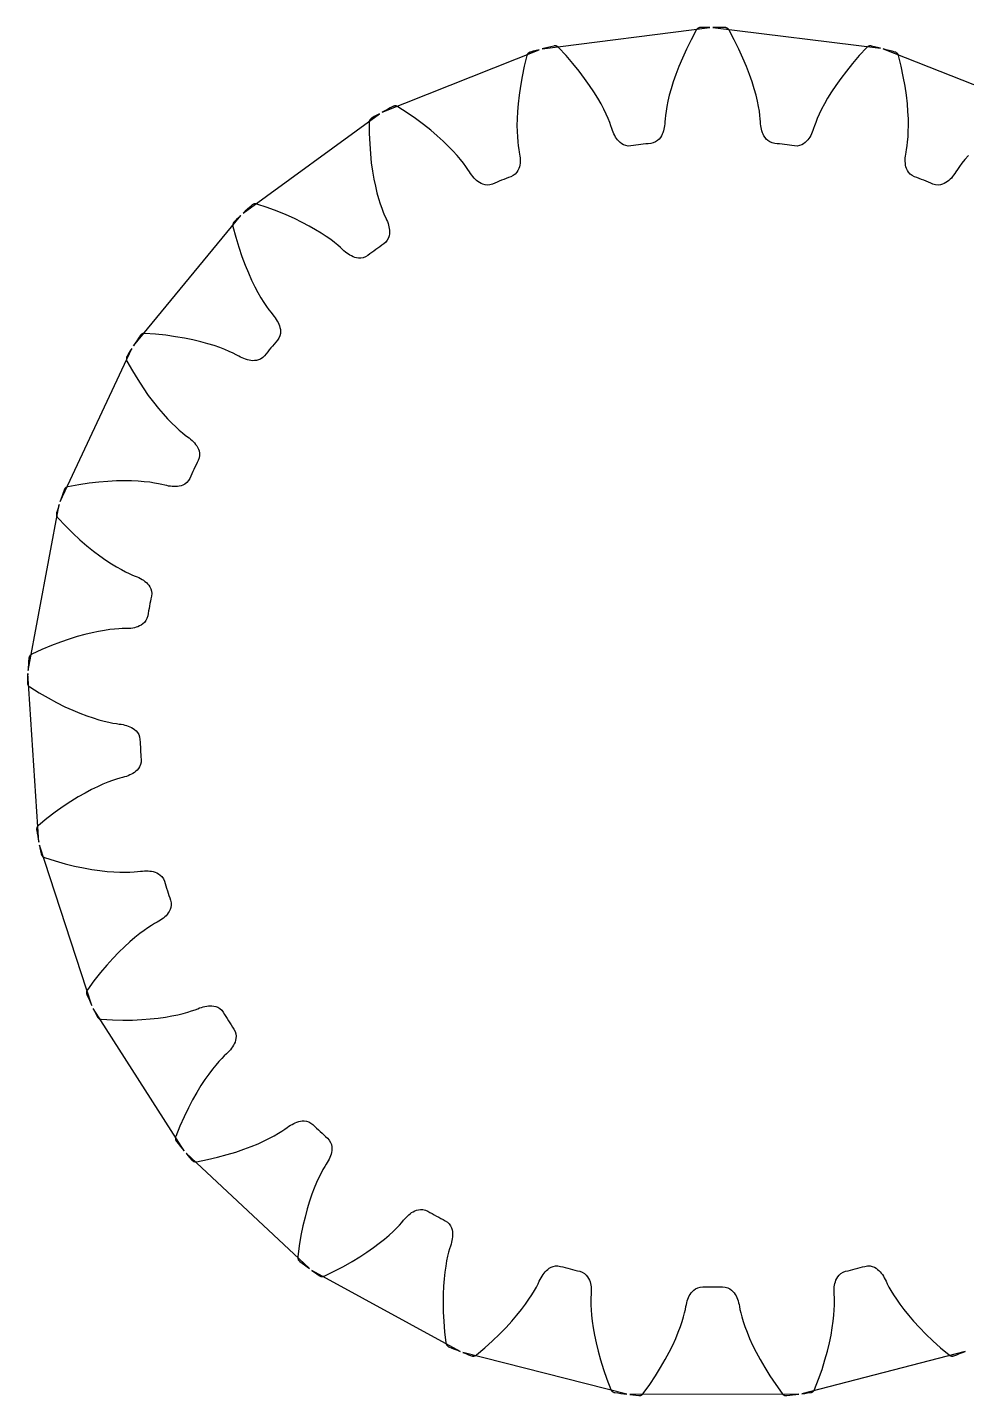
# Model space of a CAD drawing. Header units: metres. Extents: x -13.7 to 49.6, y -19 to 19.
# Drawn here: x -13.69 to 5.07, y -13.62 to 13.7 of the extents above; entities that cross this region are included whole.
import ezdxf

# ---------------------------------------------------------------- set-up
doc = ezdxf.new("R2010")
doc.units = ezdxf.units.M

msp = doc.modelspace()

# ---------------------------------------------------------------- linework, layer by layer
at = {"color": 5}
for points in [[(-0.06, 13.7), (-0.121, 13.699), (-0.181, 13.699), (-0.241, 13.698), (-0.249, 13.697), (-0.256, 13.697), (-0.263, 13.695), (-0.27, 13.693), (-0.277, 13.69), (-0.284, 13.687), (-0.291, 13.684), (-0.297, 13.68), (-0.303, 13.675), (-0.308, 13.67), (-0.314, 13.665), (-0.318, 13.659), (-0.323, 13.653), (-0.327, 13.647), (-0.431, 13.453), (-0.524, 13.266), (-0.605, 13.088), (-0.676, 12.919), (-0.737, 12.76), (-0.788, 12.611), (-0.831, 12.471), (-0.866, 12.343), (-0.894, 12.226), (-0.916, 12.12), (-0.932, 12.025), (-0.943, 11.943), (-0.95, 11.873), (-0.955, 11.815), (-0.957, 11.775), (-0.962, 11.737), (-0.967, 11.7), (-0.975, 11.665), (-0.984, 11.631), (-0.995, 11.597), (-1.008, 11.565), (-1.024, 11.533), (-1.045, 11.501), (-1.07, 11.47), (-1.101, 11.441), (-1.14, 11.414), (-1.186, 11.394), (-1.238, 11.383), (-1.287, 11.377), (-1.336, 11.372), (-1.386, 11.366), (-1.435, 11.36), (-1.435, 11.36), (-1.484, 11.353), (-1.534, 11.347), (-1.583, 11.34), (-1.632, 11.333), (-1.685, 11.331), (-1.735, 11.339), (-1.779, 11.355), (-1.816, 11.376), (-1.848, 11.4), (-1.876, 11.425), (-1.9, 11.452), (-1.921, 11.48), (-1.94, 11.51), (-1.957, 11.541), (-1.973, 11.573), (-1.987, 11.608), (-2.001, 11.643), (-2.014, 11.681), (-2.032, 11.736), (-2.057, 11.802), (-2.088, 11.879), (-2.127, 11.967), (-2.174, 12.064), (-2.23, 12.171), (-2.296, 12.286), (-2.372, 12.41), (-2.46, 12.542), (-2.558, 12.682), (-2.669, 12.828), (-2.792, 12.98), (-2.928, 13.137), (-3.078, 13.299), (-3.083, 13.304), (-3.089, 13.309), (-3.095, 13.314), (-3.101, 13.317), (-3.108, 13.321), (-3.114, 13.324), (-3.122, 13.326), (-3.129, 13.328), (-3.136, 13.329), (-3.143, 13.33), (-3.151, 13.33), (-3.158, 13.33), (-3.166, 13.329), (-3.173, 13.327), (-3.232, 13.313), (-3.29, 13.299), (-3.349, 13.284), (-3.407, 13.27)], [(3.349, 13.284), (3.29, 13.299), (3.232, 13.313), (3.173, 13.327), (3.166, 13.329), (3.158, 13.33), (3.151, 13.33), (3.143, 13.33), (3.136, 13.329), (3.129, 13.328), (3.122, 13.326), (3.114, 13.324), (3.108, 13.321), (3.101, 13.317), (3.095, 13.314), (3.089, 13.309), (3.083, 13.304), (3.078, 13.299), (2.928, 13.137), (2.792, 12.98), (2.669, 12.828), (2.558, 12.682), (2.46, 12.542), (2.372, 12.41), (2.296, 12.286), (2.23, 12.171), (2.174, 12.064), (2.127, 11.967), (2.088, 11.879), (2.057, 11.802), (2.032, 11.736), (2.014, 11.681), (2.001, 11.643), (1.987, 11.608), (1.973, 11.573), (1.957, 11.541), (1.94, 11.51), (1.921, 11.48), (1.9, 11.452), (1.876, 11.425), (1.848, 11.4), (1.816, 11.376), (1.779, 11.355), (1.735, 11.339), (1.685, 11.331), (1.632, 11.333), (1.583, 11.34), (1.534, 11.347), (1.484, 11.353), (1.435, 11.36), (1.435, 11.36), (1.386, 11.366), (1.336, 11.372), (1.287, 11.377), (1.238, 11.383), (1.186, 11.394), (1.14, 11.414), (1.101, 11.441), (1.07, 11.47), (1.045, 11.501), (1.024, 11.533), (1.008, 11.565), (0.995, 11.597), (0.984, 11.631), (0.975, 11.665), (0.967, 11.7), (0.962, 11.737), (0.957, 11.775), (0.955, 11.815), (0.95, 11.873), (0.943, 11.943), (0.932, 12.025), (0.916, 12.12), (0.894, 12.226), (0.866, 12.343), (0.831, 12.471), (0.788, 12.611), (0.737, 12.76), (0.676, 12.919), (0.605, 13.088), (0.524, 13.266), (0.431, 13.453), (0.327, 13.647), (0.323, 13.653), (0.318, 13.659), (0.314, 13.665), (0.308, 13.67), (0.303, 13.675), (0.297, 13.68), (0.291, 13.684), (0.284, 13.687), (0.277, 13.69), (0.27, 13.693), (0.263, 13.695), (0.256, 13.697), (0.249, 13.697), (0.241, 13.698), (0.181, 13.699), (0.121, 13.699), (0.06, 13.7), (0, 13.7)], [(-3.465, 13.254), (-3.524, 13.239), (-3.582, 13.223), (-3.64, 13.208), (-3.647, 13.205), (-3.654, 13.203), (-3.661, 13.199), (-3.667, 13.196), (-3.673, 13.191), (-3.679, 13.187), (-3.685, 13.182), (-3.69, 13.176), (-3.694, 13.17), (-3.698, 13.164), (-3.702, 13.158), (-3.705, 13.151), (-3.708, 13.144), (-3.71, 13.137), (-3.763, 12.923), (-3.807, 12.719), (-3.841, 12.527), (-3.868, 12.345), (-3.887, 12.176), (-3.9, 12.018), (-3.907, 11.873), (-3.909, 11.74), (-3.906, 11.619), (-3.901, 11.511), (-3.893, 11.416), (-3.884, 11.333), (-3.873, 11.263), (-3.863, 11.206), (-3.856, 11.167), (-3.85, 11.129), (-3.847, 11.092), (-3.845, 11.056), (-3.845, 11.021), (-3.848, 10.986), (-3.852, 10.951), (-3.86, 10.916), (-3.872, 10.88), (-3.889, 10.844), (-3.912, 10.807), (-3.943, 10.772), (-3.982, 10.741), (-4.03, 10.718), (-4.076, 10.7), (-4.122, 10.682), (-4.169, 10.664), (-4.215, 10.646), (-4.215, 10.646), (-4.261, 10.628), (-4.307, 10.609), (-4.353, 10.59), (-4.399, 10.571), (-4.45, 10.556), (-4.5, 10.552), (-4.547, 10.556), (-4.588, 10.567), (-4.625, 10.582), (-4.658, 10.6), (-4.688, 10.62), (-4.715, 10.642), (-4.741, 10.666), (-4.766, 10.692), (-4.789, 10.719), (-4.812, 10.749), (-4.834, 10.78), (-4.855, 10.813), (-4.887, 10.862), (-4.927, 10.92), (-4.977, 10.987), (-5.036, 11.062), (-5.106, 11.144), (-5.187, 11.234), (-5.28, 11.329), (-5.384, 11.43), (-5.501, 11.537), (-5.631, 11.647), (-5.775, 11.761), (-5.932, 11.878), (-6.103, 11.996), (-6.288, 12.116), (-6.295, 12.12), (-6.301, 12.123), (-6.308, 12.126), (-6.315, 12.128), (-6.323, 12.13), (-6.33, 12.131), (-6.337, 12.131), (-6.345, 12.131), (-6.352, 12.131), (-6.36, 12.129), (-6.367, 12.128), (-6.374, 12.126), (-6.381, 12.123), (-6.388, 12.12), (-6.441, 12.091), (-6.494, 12.063), (-6.547, 12.034), (-6.6, 12.005)], [(-6.653, 11.976), (-6.705, 11.947), (-6.758, 11.917), (-6.81, 11.887), (-6.817, 11.883), (-6.823, 11.879), (-6.828, 11.874), (-6.834, 11.869), (-6.838, 11.863), (-6.843, 11.857), (-6.847, 11.851), (-6.85, 11.845), (-6.853, 11.838), (-6.856, 11.831), (-6.858, 11.824), (-6.859, 11.816), (-6.86, 11.809), (-6.861, 11.801), (-6.859, 11.581), (-6.85, 11.373), (-6.836, 11.178), (-6.817, 10.996), (-6.793, 10.827), (-6.766, 10.671), (-6.737, 10.528), (-6.705, 10.399), (-6.673, 10.283), (-6.641, 10.179), (-6.61, 10.089), (-6.58, 10.011), (-6.553, 9.946), (-6.528, 9.894), (-6.512, 9.857), (-6.497, 9.822), (-6.484, 9.787), (-6.474, 9.753), (-6.465, 9.718), (-6.459, 9.684), (-6.455, 9.649), (-6.454, 9.613), (-6.456, 9.575), (-6.463, 9.536), (-6.476, 9.495), (-6.498, 9.453), (-6.528, 9.413), (-6.568, 9.379), (-6.609, 9.35), (-6.649, 9.321), (-6.69, 9.292), (-6.73, 9.263), (-6.73, 9.263), (-6.77, 9.234), (-6.81, 9.204), (-6.85, 9.175), (-6.89, 9.145), (-6.935, 9.118), (-6.983, 9.101), (-7.029, 9.094), (-7.072, 9.094), (-7.112, 9.099), (-7.148, 9.108), (-7.182, 9.12), (-7.214, 9.135), (-7.245, 9.152), (-7.275, 9.171), (-7.304, 9.192), (-7.334, 9.214), (-7.363, 9.239), (-7.392, 9.266), (-7.435, 9.305), (-7.488, 9.352), (-7.553, 9.404), (-7.629, 9.462), (-7.717, 9.524), (-7.818, 9.591), (-7.931, 9.66), (-8.058, 9.732), (-8.198, 9.806), (-8.351, 9.881), (-8.518, 9.955), (-8.699, 10.029), (-8.895, 10.102), (-9.104, 10.172), (-9.111, 10.174), (-9.118, 10.175), (-9.126, 10.176), (-9.133, 10.176), (-9.141, 10.176), (-9.148, 10.175), (-9.155, 10.174), (-9.162, 10.172), (-9.17, 10.17), (-9.176, 10.167), (-9.183, 10.163), (-9.189, 10.159), (-9.195, 10.155), (-9.201, 10.15), (-9.246, 10.11), (-9.29, 10.069), (-9.334, 10.028), (-9.378, 9.987)], [(-9.422, 9.946), (-9.466, 9.904), (-9.509, 9.862), (-9.553, 9.82), (-9.558, 9.815), (-9.562, 9.809), (-9.567, 9.803), (-9.571, 9.797), (-9.574, 9.79), (-9.577, 9.783), (-9.579, 9.776), (-9.581, 9.769), (-9.582, 9.761), (-9.583, 9.754), (-9.583, 9.747), (-9.582, 9.739), (-9.581, 9.732), (-9.58, 9.725), (-9.523, 9.511), (-9.463, 9.312), (-9.401, 9.127), (-9.337, 8.955), (-9.272, 8.797), (-9.207, 8.653), (-9.143, 8.522), (-9.081, 8.405), (-9.021, 8.3), (-8.964, 8.208), (-8.911, 8.128), (-8.863, 8.06), (-8.82, 8.004), (-8.784, 7.959), (-8.759, 7.928), (-8.736, 7.898), (-8.715, 7.867), (-8.696, 7.836), (-8.679, 7.805), (-8.664, 7.773), (-8.652, 7.74), (-8.641, 7.706), (-8.634, 7.669), (-8.632, 7.629), (-8.634, 7.586), (-8.645, 7.54), (-8.664, 7.494), (-8.694, 7.451), (-8.727, 7.413), (-8.759, 7.375), (-8.791, 7.337), (-8.822, 7.299), (-8.822, 7.299), (-8.854, 7.26), (-8.885, 7.222), (-8.917, 7.183), (-8.948, 7.144), (-8.985, 7.107), (-9.027, 7.078), (-9.07, 7.06), (-9.111, 7.049), (-9.151, 7.045), (-9.188, 7.044), (-9.224, 7.048), (-9.259, 7.054), (-9.293, 7.063), (-9.327, 7.073), (-9.361, 7.086), (-9.395, 7.101), (-9.429, 7.118), (-9.464, 7.137), (-9.515, 7.164), (-9.578, 7.196), (-9.654, 7.23), (-9.742, 7.267), (-9.843, 7.306), (-9.957, 7.345), (-10.084, 7.384), (-10.225, 7.423), (-10.379, 7.459), (-10.546, 7.494), (-10.726, 7.524), (-10.92, 7.551), (-11.127, 7.572), (-11.347, 7.588), (-11.355, 7.588), (-11.362, 7.588), (-11.37, 7.587), (-11.377, 7.585), (-11.384, 7.583), (-11.391, 7.581), (-11.398, 7.577), (-11.404, 7.574), (-11.411, 7.57), (-11.416, 7.565), (-11.422, 7.56), (-11.427, 7.555), (-11.432, 7.549), (-11.436, 7.543), (-11.469, 7.493), (-11.502, 7.442), (-11.535, 7.392), (-11.567, 7.341)], [(-11.599, 7.29), (-11.631, 7.239), (-11.663, 7.188), (-11.695, 7.136), (-11.698, 7.13), (-11.701, 7.123), (-11.704, 7.116), (-11.706, 7.109), (-11.708, 7.102), (-11.709, 7.094), (-11.709, 7.087), (-11.709, 7.079), (-11.709, 7.072), (-11.707, 7.065), (-11.706, 7.057), (-11.703, 7.05), (-11.701, 7.043), (-11.697, 7.037), (-11.589, 6.844), (-11.482, 6.666), (-11.375, 6.502), (-11.271, 6.352), (-11.169, 6.215), (-11.07, 6.091), (-10.975, 5.981), (-10.886, 5.882), (-10.802, 5.796), (-10.724, 5.721), (-10.653, 5.657), (-10.589, 5.603), (-10.534, 5.559), (-10.487, 5.525), (-10.455, 5.501), (-10.425, 5.477), (-10.397, 5.453), (-10.371, 5.427), (-10.347, 5.401), (-10.325, 5.374), (-10.305, 5.346), (-10.286, 5.315), (-10.27, 5.281), (-10.258, 5.243), (-10.25, 5.201), (-10.248, 5.154), (-10.256, 5.104), (-10.274, 5.054), (-10.296, 5.01), (-10.318, 4.965), (-10.339, 4.92), (-10.36, 4.875), (-10.36, 4.875), (-10.381, 4.83), (-10.402, 4.785), (-10.423, 4.74), (-10.443, 4.695), (-10.47, 4.649), (-10.503, 4.611), (-10.54, 4.582), (-10.578, 4.562), (-10.615, 4.547), (-10.652, 4.538), (-10.687, 4.532), (-10.722, 4.53), (-10.758, 4.53), (-10.793, 4.532), (-10.829, 4.536), (-10.866, 4.542), (-10.903, 4.549), (-10.942, 4.559), (-10.998, 4.573), (-11.067, 4.588), (-11.149, 4.602), (-11.243, 4.616), (-11.351, 4.628), (-11.471, 4.638), (-11.604, 4.644), (-11.75, 4.647), (-11.908, 4.644), (-12.078, 4.635), (-12.261, 4.62), (-12.455, 4.598), (-12.661, 4.567), (-12.878, 4.528), (-12.885, 4.526), (-12.892, 4.524), (-12.899, 4.521), (-12.906, 4.518), (-12.912, 4.514), (-12.918, 4.51), (-12.924, 4.505), (-12.93, 4.5), (-12.935, 4.494), (-12.939, 4.488), (-12.943, 4.482), (-12.947, 4.476), (-12.95, 4.469), (-12.953, 4.462), (-12.972, 4.405), (-12.992, 4.348), (-13.011, 4.291), (-13.029, 4.234)], [(-13.048, 4.176), (-13.066, 4.119), (-13.084, 4.061), (-13.102, 4.004), (-13.104, 3.996), (-13.105, 3.989), (-13.106, 3.982), (-13.106, 3.974), (-13.106, 3.967), (-13.105, 3.959), (-13.104, 3.952), (-13.102, 3.945), (-13.099, 3.938), (-13.096, 3.931), (-13.093, 3.924), (-13.089, 3.918), (-13.085, 3.912), (-13.08, 3.906), (-12.927, 3.747), (-12.779, 3.601), (-12.635, 3.469), (-12.496, 3.349), (-12.363, 3.242), (-12.237, 3.147), (-12.118, 3.063), (-12.007, 2.99), (-11.904, 2.927), (-11.809, 2.874), (-11.725, 2.83), (-11.65, 2.794), (-11.585, 2.765), (-11.531, 2.743), (-11.495, 2.728), (-11.46, 2.712), (-11.427, 2.696), (-11.395, 2.678), (-11.366, 2.659), (-11.337, 2.638), (-11.31, 2.615), (-11.285, 2.59), (-11.261, 2.561), (-11.239, 2.527), (-11.221, 2.488), (-11.208, 2.443), (-11.203, 2.393), (-11.208, 2.34), (-11.218, 2.292), (-11.228, 2.243), (-11.238, 2.194), (-11.247, 2.146), (-11.247, 2.146), (-11.256, 2.097), (-11.265, 2.048), (-11.274, 1.999), (-11.283, 1.95), (-11.297, 1.899), (-11.32, 1.854), (-11.349, 1.817), (-11.38, 1.788), (-11.413, 1.765), (-11.446, 1.747), (-11.479, 1.732), (-11.512, 1.721), (-11.546, 1.712), (-11.581, 1.705), (-11.617, 1.7), (-11.654, 1.697), (-11.692, 1.695), (-11.732, 1.694), (-11.79, 1.694), (-11.86, 1.691), (-11.943, 1.685), (-12.038, 1.675), (-12.145, 1.66), (-12.264, 1.64), (-12.395, 1.613), (-12.536, 1.579), (-12.689, 1.537), (-12.852, 1.486), (-13.025, 1.426), (-13.207, 1.356), (-13.399, 1.275), (-13.599, 1.183), (-13.606, 1.179), (-13.612, 1.175), (-13.618, 1.171), (-13.624, 1.166), (-13.629, 1.161), (-13.634, 1.155), (-13.638, 1.149), (-13.642, 1.143), (-13.646, 1.136), (-13.649, 1.13), (-13.651, 1.123), (-13.653, 1.115), (-13.655, 1.108), (-13.656, 1.101), (-13.66, 1.041), (-13.665, 0.981), (-13.669, 0.92), (-13.673, 0.86)], [(-13.677, 0.8), (-13.68, 0.74), (-13.683, 0.68), (-13.686, 0.619), (-13.686, 0.612), (-13.686, 0.605), (-13.685, 0.597), (-13.683, 0.59), (-13.681, 0.583), (-13.678, 0.576), (-13.675, 0.569), (-13.671, 0.563), (-13.667, 0.556), (-13.663, 0.551), (-13.658, 0.545), (-13.652, 0.54), (-13.646, 0.535), (-13.64, 0.531), (-13.453, 0.414), (-13.273, 0.31), (-13.101, 0.218), (-12.936, 0.136), (-12.781, 0.066), (-12.635, 0.005), (-12.499, -0.047), (-12.373, -0.09), (-12.258, -0.125), (-12.153, -0.153), (-12.06, -0.175), (-11.979, -0.191), (-11.909, -0.203), (-11.851, -0.211), (-11.812, -0.216), (-11.774, -0.223), (-11.738, -0.231), (-11.703, -0.24), (-11.67, -0.251), (-11.637, -0.265), (-11.605, -0.28), (-11.574, -0.298), (-11.544, -0.32), (-11.515, -0.347), (-11.487, -0.381), (-11.463, -0.421), (-11.446, -0.468), (-11.438, -0.52), (-11.436, -0.57), (-11.433, -0.62), (-11.43, -0.669), (-11.427, -0.719), (-11.427, -0.719), (-11.424, -0.769), (-11.421, -0.818), (-11.417, -0.868), (-11.413, -0.917), (-11.414, -0.97), (-11.426, -1.019), (-11.444, -1.062), (-11.467, -1.099), (-11.493, -1.129), (-11.52, -1.155), (-11.549, -1.177), (-11.578, -1.196), (-11.609, -1.213), (-11.641, -1.228), (-11.674, -1.242), (-11.709, -1.255), (-11.746, -1.266), (-11.784, -1.276), (-11.841, -1.291), (-11.908, -1.311), (-11.987, -1.338), (-12.077, -1.371), (-12.177, -1.412), (-12.287, -1.462), (-12.406, -1.52), (-12.535, -1.589), (-12.672, -1.667), (-12.817, -1.757), (-12.97, -1.858), (-13.129, -1.971), (-13.295, -2.097), (-13.466, -2.236), (-13.472, -2.241), (-13.477, -2.247), (-13.482, -2.253), (-13.486, -2.259), (-13.49, -2.265), (-13.493, -2.272), (-13.496, -2.279), (-13.498, -2.286), (-13.5, -2.293), (-13.501, -2.3), (-13.502, -2.308), (-13.502, -2.315), (-13.501, -2.323), (-13.5, -2.33), (-13.49, -2.389), (-13.479, -2.449), (-13.468, -2.508), (-13.457, -2.567)], [(-13.446, -2.626), (-13.434, -2.685), (-13.422, -2.745), (-13.41, -2.804), (-13.408, -2.811), (-13.406, -2.818), (-13.403, -2.825), (-13.4, -2.831), (-13.396, -2.838), (-13.392, -2.844), (-13.387, -2.85), (-13.382, -2.855), (-13.376, -2.86), (-13.37, -2.864), (-13.364, -2.869), (-13.358, -2.872), (-13.351, -2.875), (-13.344, -2.878), (-13.133, -2.944), (-12.933, -3.001), (-12.743, -3.047), (-12.564, -3.085), (-12.396, -3.115), (-12.239, -3.137), (-12.095, -3.153), (-11.962, -3.164), (-11.841, -3.169), (-11.733, -3.171), (-11.638, -3.169), (-11.555, -3.164), (-11.484, -3.158), (-11.427, -3.151), (-11.387, -3.147), (-11.349, -3.144), (-11.312, -3.143), (-11.276, -3.143), (-11.24, -3.146), (-11.206, -3.15), (-11.171, -3.157), (-11.136, -3.167), (-11.102, -3.181), (-11.066, -3.2), (-11.032, -3.225), (-10.999, -3.258), (-10.97, -3.3), (-10.949, -3.349), (-10.935, -3.396), (-10.92, -3.444), (-10.905, -3.491), (-10.89, -3.538), (-10.89, -3.538), (-10.874, -3.585), (-10.858, -3.633), (-10.843, -3.68), (-10.827, -3.727), (-10.815, -3.778), (-10.813, -3.829), (-10.821, -3.875), (-10.834, -3.916), (-10.851, -3.952), (-10.871, -3.983), (-10.893, -4.012), (-10.917, -4.038), (-10.943, -4.062), (-10.97, -4.085), (-10.999, -4.106), (-11.03, -4.127), (-11.062, -4.147), (-11.097, -4.167), (-11.147, -4.195), (-11.208, -4.232), (-11.278, -4.277), (-11.356, -4.332), (-11.443, -4.396), (-11.537, -4.472), (-11.638, -4.558), (-11.746, -4.656), (-11.859, -4.766), (-11.978, -4.889), (-12.101, -5.025), (-12.227, -5.174), (-12.356, -5.338), (-12.487, -5.515), (-12.491, -5.521), (-12.495, -5.528), (-12.498, -5.535), (-12.5, -5.541), (-12.503, -5.549), (-12.504, -5.556), (-12.505, -5.563), (-12.506, -5.571), (-12.506, -5.578), (-12.505, -5.586), (-12.504, -5.593), (-12.502, -5.6), (-12.5, -5.607), (-12.497, -5.614), (-12.472, -5.669), (-12.447, -5.724), (-12.422, -5.779), (-12.396, -5.833)], [(-12.37, -5.888), (-12.344, -5.942), (-12.318, -5.996), (-12.292, -6.05), (-12.288, -6.057), (-12.284, -6.063), (-12.28, -6.069), (-12.275, -6.075), (-12.269, -6.08), (-12.264, -6.085), (-12.258, -6.089), (-12.251, -6.093), (-12.245, -6.097), (-12.238, -6.1), (-12.231, -6.102), (-12.224, -6.104), (-12.216, -6.105), (-12.209, -6.106), (-11.989, -6.118), (-11.781, -6.123), (-11.585, -6.121), (-11.402, -6.113), (-11.232, -6.1), (-11.075, -6.083), (-10.93, -6.062), (-10.799, -6.039), (-10.681, -6.015), (-10.576, -5.989), (-10.484, -5.963), (-10.405, -5.938), (-10.338, -5.915), (-10.284, -5.894), (-10.247, -5.88), (-10.211, -5.868), (-10.175, -5.857), (-10.14, -5.849), (-10.105, -5.842), (-10.07, -5.838), (-10.035, -5.836), (-9.999, -5.837), (-9.962, -5.842), (-9.923, -5.852), (-9.883, -5.867), (-9.843, -5.891), (-9.805, -5.925), (-9.773, -5.966), (-9.747, -6.009), (-9.72, -6.051), (-9.694, -6.093), (-9.668, -6.135), (-9.668, -6.135), (-9.641, -6.177), (-9.614, -6.219), (-9.587, -6.261), (-9.56, -6.302), (-9.535, -6.349), (-9.521, -6.397), (-9.517, -6.444), (-9.52, -6.487), (-9.528, -6.526), (-9.539, -6.562), (-9.553, -6.595), (-9.57, -6.626), (-9.589, -6.656), (-9.609, -6.685), (-9.632, -6.713), (-9.657, -6.741), (-9.683, -6.768), (-9.712, -6.796), (-9.754, -6.836), (-9.803, -6.886), (-9.86, -6.947), (-9.922, -7.02), (-9.99, -7.104), (-10.063, -7.2), (-10.139, -7.309), (-10.219, -7.431), (-10.302, -7.566), (-10.386, -7.714), (-10.471, -7.876), (-10.556, -8.052), (-10.64, -8.243), (-10.723, -8.447), (-10.726, -8.454), (-10.727, -8.461), (-10.729, -8.469), (-10.73, -8.476), (-10.73, -8.484), (-10.73, -8.491), (-10.729, -8.498), (-10.727, -8.506), (-10.725, -8.513), (-10.723, -8.52), (-10.72, -8.527), (-10.716, -8.533), (-10.712, -8.54), (-10.708, -8.546), (-10.67, -8.593), (-10.632, -8.639), (-10.594, -8.686), (-10.556, -8.733)], [(-10.518, -8.779), (-10.479, -8.825), (-10.44, -8.871), (-10.401, -8.917), (-10.396, -8.923), (-10.39, -8.928), (-10.384, -8.932), (-10.378, -8.937), (-10.372, -8.94), (-10.365, -8.944), (-10.358, -8.946), (-10.351, -8.948), (-10.344, -8.95), (-10.337, -8.951), (-10.329, -8.952), (-10.322, -8.952), (-10.314, -8.951), (-10.307, -8.95), (-10.09, -8.907), (-9.888, -8.86), (-9.699, -8.809), (-9.524, -8.756), (-9.362, -8.701), (-9.214, -8.646), (-9.079, -8.59), (-8.958, -8.535), (-8.85, -8.482), (-8.755, -8.431), (-8.672, -8.383), (-8.601, -8.339), (-8.542, -8.3), (-8.495, -8.266), (-8.463, -8.243), (-8.431, -8.222), (-8.399, -8.204), (-8.367, -8.187), (-8.335, -8.172), (-8.302, -8.159), (-8.268, -8.148), (-8.233, -8.141), (-8.196, -8.136), (-8.156, -8.135), (-8.113, -8.141), (-8.068, -8.154), (-8.023, -8.177), (-7.982, -8.209), (-7.946, -8.244), (-7.91, -8.278), (-7.874, -8.313), (-7.838, -8.347), (-7.838, -8.347), (-7.802, -8.381), (-7.765, -8.414), (-7.729, -8.448), (-7.692, -8.481), (-7.657, -8.521), (-7.631, -8.564), (-7.615, -8.608), (-7.607, -8.651), (-7.605, -8.691), (-7.608, -8.728), (-7.613, -8.764), (-7.622, -8.798), (-7.632, -8.831), (-7.645, -8.864), (-7.66, -8.897), (-7.677, -8.93), (-7.696, -8.964), (-7.717, -8.997), (-7.748, -9.047), (-7.783, -9.108), (-7.822, -9.181), (-7.865, -9.267), (-7.909, -9.365), (-7.956, -9.476), (-8.003, -9.601), (-8.05, -9.739), (-8.096, -9.89), (-8.141, -10.055), (-8.183, -10.233), (-8.222, -10.425), (-8.256, -10.63), (-8.286, -10.849), (-8.286, -10.856), (-8.286, -10.863), (-8.286, -10.871), (-8.285, -10.878), (-8.283, -10.885), (-8.281, -10.893), (-8.278, -10.9), (-8.275, -10.906), (-8.271, -10.913), (-8.267, -10.919), (-8.263, -10.925), (-8.258, -10.93), (-8.252, -10.935), (-8.246, -10.94), (-8.198, -10.976), (-8.15, -11.012), (-8.101, -11.048), (-8.053, -11.084)], [(-8.004, -11.119), (-7.955, -11.154), (-7.906, -11.189), (-7.856, -11.224), (-7.85, -11.228), (-7.844, -11.231), (-7.837, -11.234), (-7.83, -11.237), (-7.823, -11.239), (-7.815, -11.24), (-7.808, -11.241), (-7.801, -11.242), (-7.793, -11.241), (-7.786, -11.241), (-7.778, -11.239), (-7.771, -11.238), (-7.764, -11.235), (-7.757, -11.232), (-7.558, -11.137), (-7.374, -11.041), (-7.203, -10.945), (-7.047, -10.85), (-6.904, -10.756), (-6.774, -10.666), (-6.658, -10.578), (-6.554, -10.495), (-6.463, -10.416), (-6.383, -10.343), (-6.314, -10.276), (-6.257, -10.216), (-6.21, -10.164), (-6.172, -10.119), (-6.147, -10.089), (-6.121, -10.061), (-6.095, -10.034), (-6.068, -10.01), (-6.041, -9.988), (-6.012, -9.967), (-5.982, -9.949), (-5.95, -9.932), (-5.915, -9.919), (-5.877, -9.908), (-5.834, -9.903), (-5.787, -9.904), (-5.738, -9.915), (-5.689, -9.936), (-5.646, -9.961), (-5.603, -9.985), (-5.56, -10.01), (-5.516, -10.034), (-5.516, -10.034), (-5.472, -10.058), (-5.429, -10.081), (-5.385, -10.105), (-5.341, -10.128), (-5.297, -10.157), (-5.262, -10.193), (-5.235, -10.232), (-5.217, -10.271), (-5.205, -10.309), (-5.198, -10.346), (-5.195, -10.382), (-5.194, -10.417), (-5.196, -10.452), (-5.2, -10.487), (-5.207, -10.523), (-5.215, -10.559), (-5.225, -10.596), (-5.237, -10.634), (-5.254, -10.689), (-5.273, -10.757), (-5.293, -10.838), (-5.313, -10.931), (-5.332, -11.038), (-5.349, -11.157), (-5.364, -11.29), (-5.375, -11.435), (-5.382, -11.593), (-5.385, -11.763), (-5.381, -11.946), (-5.371, -12.142), (-5.353, -12.349), (-5.327, -12.568), (-5.326, -12.576), (-5.324, -12.583), (-5.322, -12.59), (-5.319, -12.597), (-5.316, -12.603), (-5.312, -12.61), (-5.308, -12.616), (-5.303, -12.622), (-5.298, -12.627), (-5.292, -12.632), (-5.286, -12.636), (-5.28, -12.64), (-5.273, -12.644), (-5.267, -12.647), (-5.211, -12.67), (-5.155, -12.693), (-5.099, -12.716), (-5.043, -12.738)], [(-4.987, -12.76), (-4.931, -12.782), (-4.875, -12.803), (-4.818, -12.825), (-4.811, -12.827), (-4.804, -12.829), (-4.797, -12.83), (-4.789, -12.831), (-4.782, -12.831), (-4.774, -12.831), (-4.767, -12.83), (-4.76, -12.828), (-4.753, -12.826), (-4.746, -12.824), (-4.739, -12.821), (-4.732, -12.817), (-4.726, -12.813), (-4.72, -12.809), (-4.551, -12.667), (-4.396, -12.528), (-4.255, -12.392), (-4.127, -12.261), (-4.012, -12.135), (-3.909, -12.015), (-3.818, -11.902), (-3.738, -11.795), (-3.669, -11.696), (-3.61, -11.606), (-3.56, -11.524), (-3.52, -11.452), (-3.487, -11.389), (-3.462, -11.336), (-3.445, -11.301), (-3.427, -11.267), (-3.408, -11.235), (-3.388, -11.205), (-3.367, -11.176), (-3.344, -11.149), (-3.32, -11.124), (-3.293, -11.1), (-3.263, -11.078), (-3.228, -11.058), (-3.188, -11.042), (-3.142, -11.032), (-3.092, -11.031), (-3.04, -11.039), (-2.992, -11.052), (-2.944, -11.065), (-2.896, -11.078), (-2.847, -11.09), (-2.847, -11.09), (-2.799, -11.103), (-2.751, -11.115), (-2.703, -11.126), (-2.655, -11.138), (-2.605, -11.156), (-2.561, -11.181), (-2.526, -11.212), (-2.499, -11.246), (-2.478, -11.279), (-2.462, -11.313), (-2.45, -11.347), (-2.44, -11.381), (-2.434, -11.416), (-2.429, -11.451), (-2.426, -11.487), (-2.425, -11.524), (-2.426, -11.562), (-2.428, -11.602), (-2.431, -11.66), (-2.433, -11.731), (-2.432, -11.814), (-2.428, -11.909), (-2.419, -12.017), (-2.406, -12.137), (-2.388, -12.269), (-2.363, -12.412), (-2.33, -12.567), (-2.29, -12.733), (-2.241, -12.909), (-2.183, -13.096), (-2.114, -13.292), (-2.034, -13.498), (-2.031, -13.505), (-2.028, -13.512), (-2.024, -13.518), (-2.019, -13.524), (-2.014, -13.529), (-2.009, -13.535), (-2.003, -13.539), (-1.997, -13.544), (-1.991, -13.548), (-1.984, -13.551), (-1.978, -13.554), (-1.971, -13.556), (-1.963, -13.558), (-1.956, -13.56), (-1.896, -13.568), (-1.837, -13.576), (-1.777, -13.584), (-1.717, -13.592)], [(1.777, -13.584), (1.837, -13.576), (1.896, -13.568), (1.956, -13.56), (1.963, -13.558), (1.971, -13.556), (1.978, -13.554), (1.984, -13.551), (1.991, -13.548), (1.997, -13.544), (2.003, -13.539), (2.009, -13.535), (2.014, -13.529), (2.019, -13.524), (2.024, -13.518), (2.028, -13.512), (2.031, -13.505), (2.034, -13.498), (2.114, -13.292), (2.183, -13.096), (2.241, -12.909), (2.29, -12.733), (2.33, -12.567), (2.363, -12.412), (2.388, -12.269), (2.406, -12.137), (2.419, -12.017), (2.428, -11.909), (2.432, -11.814), (2.433, -11.731), (2.431, -11.66), (2.428, -11.602), (2.426, -11.562), (2.425, -11.524), (2.426, -11.487), (2.429, -11.451), (2.434, -11.416), (2.44, -11.381), (2.45, -11.347), (2.462, -11.313), (2.478, -11.279), (2.499, -11.246), (2.526, -11.212), (2.561, -11.181), (2.605, -11.156), (2.655, -11.138), (2.703, -11.126), (2.751, -11.115), (2.799, -11.103), (2.847, -11.09), (2.847, -11.09), (2.896, -11.078), (2.944, -11.065), (2.992, -11.052), (3.04, -11.039), (3.092, -11.031), (3.142, -11.032), (3.188, -11.042), (3.228, -11.058), (3.263, -11.078), (3.293, -11.1), (3.32, -11.124), (3.344, -11.149), (3.367, -11.176), (3.388, -11.205), (3.408, -11.235), (3.427, -11.267), (3.445, -11.301), (3.462, -11.336), (3.487, -11.389), (3.52, -11.452), (3.56, -11.524), (3.61, -11.606), (3.669, -11.696), (3.738, -11.795), (3.818, -11.902), (3.909, -12.015), (4.012, -12.135), (4.127, -12.261), (4.255, -12.392), (4.396, -12.528), (4.551, -12.667), (4.72, -12.809), (4.726, -12.813), (4.732, -12.817), (4.739, -12.821), (4.746, -12.824), (4.753, -12.826), (4.76, -12.828), (4.767, -12.83), (4.774, -12.831), (4.782, -12.831), (4.789, -12.831), (4.797, -12.83), (4.804, -12.829), (4.811, -12.827), (4.818, -12.825), (4.875, -12.803), (4.931, -12.782), (4.987, -12.76), (5.043, -12.738)], [(-1.657, -13.599), (-1.597, -13.607), (-1.538, -13.613), (-1.478, -13.62), (-1.47, -13.621), (-1.463, -13.621), (-1.455, -13.62), (-1.448, -13.619), (-1.441, -13.617), (-1.434, -13.615), (-1.427, -13.612), (-1.42, -13.609), (-1.414, -13.605), (-1.407, -13.601), (-1.402, -13.596), (-1.396, -13.591), (-1.391, -13.586), (-1.386, -13.58), (-1.258, -13.401), (-1.143, -13.227), (-1.04, -13.061), (-0.948, -12.902), (-0.868, -12.752), (-0.798, -12.61), (-0.738, -12.477), (-0.688, -12.354), (-0.645, -12.241), (-0.61, -12.139), (-0.583, -12.047), (-0.561, -11.967), (-0.545, -11.898), (-0.534, -11.841), (-0.526, -11.802), (-0.517, -11.765), (-0.507, -11.729), (-0.495, -11.695), (-0.482, -11.662), (-0.467, -11.631), (-0.449, -11.6), (-0.429, -11.57), (-0.405, -11.541), (-0.376, -11.514), (-0.342, -11.488), (-0.3, -11.467), (-0.251, -11.453), (-0.199, -11.448), (-0.149, -11.449), (-0.099, -11.45), (-0.05, -11.45), (0, -11.45), (0, -11.45), (0.05, -11.45), (0.099, -11.45), (0.149, -11.449), (0.199, -11.448), (0.251, -11.453), (0.3, -11.467), (0.342, -11.488), (0.376, -11.514), (0.405, -11.541), (0.429, -11.57), (0.449, -11.6), (0.467, -11.631), (0.482, -11.662), (0.495, -11.695), (0.507, -11.729), (0.517, -11.765), (0.526, -11.802), (0.534, -11.841), (0.545, -11.898), (0.561, -11.967), (0.583, -12.047), (0.61, -12.139), (0.645, -12.241), (0.688, -12.354), (0.738, -12.477), (0.798, -12.61), (0.868, -12.752), (0.948, -12.902), (1.04, -13.061), (1.143, -13.227), (1.258, -13.401), (1.386, -13.58), (1.391, -13.586), (1.396, -13.591), (1.402, -13.596), (1.407, -13.601), (1.414, -13.605), (1.42, -13.609), (1.427, -13.612), (1.434, -13.615), (1.441, -13.617), (1.448, -13.619), (1.455, -13.62), (1.463, -13.621), (1.47, -13.621), (1.478, -13.62), (1.538, -13.613), (1.597, -13.607), (1.657, -13.599), (1.717, -13.592)]]:
    msp.add_lwpolyline(points, close=True, dxfattribs=at)
msp.add_lwpolyline([(5.106, 11.144), (5.036, 11.062), (4.977, 10.987), (4.927, 10.92), (4.887, 10.862), (4.855, 10.813), (4.834, 10.78), (4.812, 10.749), (4.789, 10.719), (4.766, 10.692), (4.741, 10.666), (4.715, 10.642), (4.688, 10.62), (4.658, 10.6), (4.625, 10.582), (4.588, 10.567), (4.547, 10.556), (4.5, 10.552), (4.45, 10.556), (4.399, 10.571), (4.353, 10.59), (4.307, 10.609), (4.261, 10.628), (4.215, 10.646), (4.215, 10.646), (4.169, 10.664), (4.122, 10.682), (4.076, 10.7), (4.03, 10.718), (3.982, 10.741), (3.943, 10.772), (3.912, 10.807), (3.889, 10.844), (3.872, 10.88), (3.86, 10.916), (3.852, 10.951), (3.848, 10.986), (3.845, 11.021), (3.845, 11.056), (3.847, 11.092), (3.85, 11.129), (3.856, 11.167), (3.863, 11.206), (3.873, 11.263), (3.884, 11.333), (3.893, 11.416), (3.901, 11.511), (3.906, 11.619), (3.909, 11.74), (3.907, 11.873), (3.9, 12.018), (3.887, 12.176), (3.868, 12.345), (3.841, 12.527), (3.807, 12.719), (3.763, 12.923), (3.71, 13.137), (3.708, 13.144), (3.705, 13.151), (3.702, 13.158), (3.698, 13.164), (3.694, 13.17), (3.69, 13.176), (3.685, 13.182), (3.679, 13.187), (3.673, 13.191), (3.667, 13.196), (3.661, 13.199), (3.654, 13.203), (3.647, 13.205), (3.64, 13.208), (3.582, 13.223), (3.524, 13.239), (3.465, 13.254), (3.407, 13.27), (6.547, 12.034)], dxfattribs=at)

doc.saveas('drawing.dxf')
